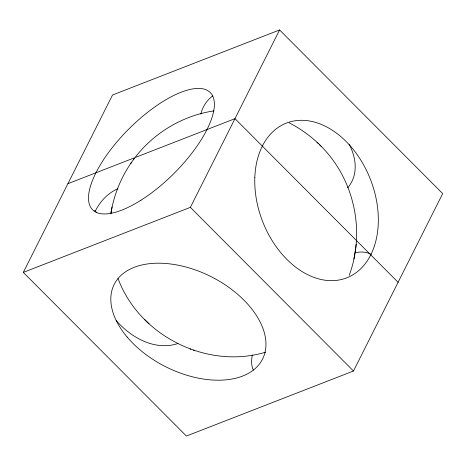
<?xml version="1.0" encoding="UTF-8"?>
<svg xmlns="http://www.w3.org/2000/svg" width="466" height="466" viewBox="0 0 466 466"><rect width="100%" height="100%" fill="white"/><g stroke="black" fill="none" stroke-linecap="round" stroke-linejoin="round"><path stroke-width="0.7" d="M349.203 275.307C365.897 230.891 353.857 177.534 319.542 144.716M355.581 248.873L353.898 259.032M355.698 247.848L356.158 244.219M112.102 206.968L110.885 213.451C114.083 193.524 122.238 174.43 134.412 158.335L133.34 159.826M23.3 272.394L112.522 94.994L279.588 29.964L442.7 193.606L353.478 371.006L186.412 436.036L23.3 272.394L190.367 207.358L279.588 29.964M130.544 163.741L131.628 162.238M135.548 156.879C154.625 132.373 183.22 115.428 213.976 110.896M67.908 183.697L234.981 118.661L398.092 282.303M265.637 352.191C207.05 369.759 139.357 335.916 118.067 278.592M193.373 350.1L194.439 350.479M190.012 348.923L190.85 349.226M289.194 122.849C301.007 128.931 311.9 136.829 321.196 146.336M144.804 319.664L149.038 323.777M316.962 142.223L318.47 143.691M190.367 207.358L353.478 371.006M94.581 210.451L96.637 212.513M253.388 370.161A83.047 31.682 -44.9 0 1 252.327 354.906M355.436 252.613A83.047 31.682 -44.9 0 1 371.216 254.471M177.983 343.494A83.047 57.871 68.7 0 1 116.296 320.725M95.274 211.145A83.047 57.871 68.7 0 1 117.886 188.724M349.174 144.233A83.053 50.444 26.7 0 1 347.694 187.81M200.858 114.141A83.053 50.444 26.7 0 1 212.764 95.833M141.023 200.17A83.053 31.682 -44.9 0 0 210.405 92.687A83.053 31.682 -44.9 0 0 102.91 160.677A83.053 31.682 -44.9 0 0 141.023 200.17M254.82 177.686A83.047 57.871 68.7 0 0 345.05 278.464A83.047 57.871 68.7 0 0 349.733 145.305A83.047 57.871 68.7 0 0 254.82 177.686M127.107 337.017A83.053 50.444 26.7 0 0 260.232 362.938A83.053 50.444 26.7 0 0 177.831 265.137A83.053 50.444 26.7 0 0 127.107 337.017"/></g></svg>
